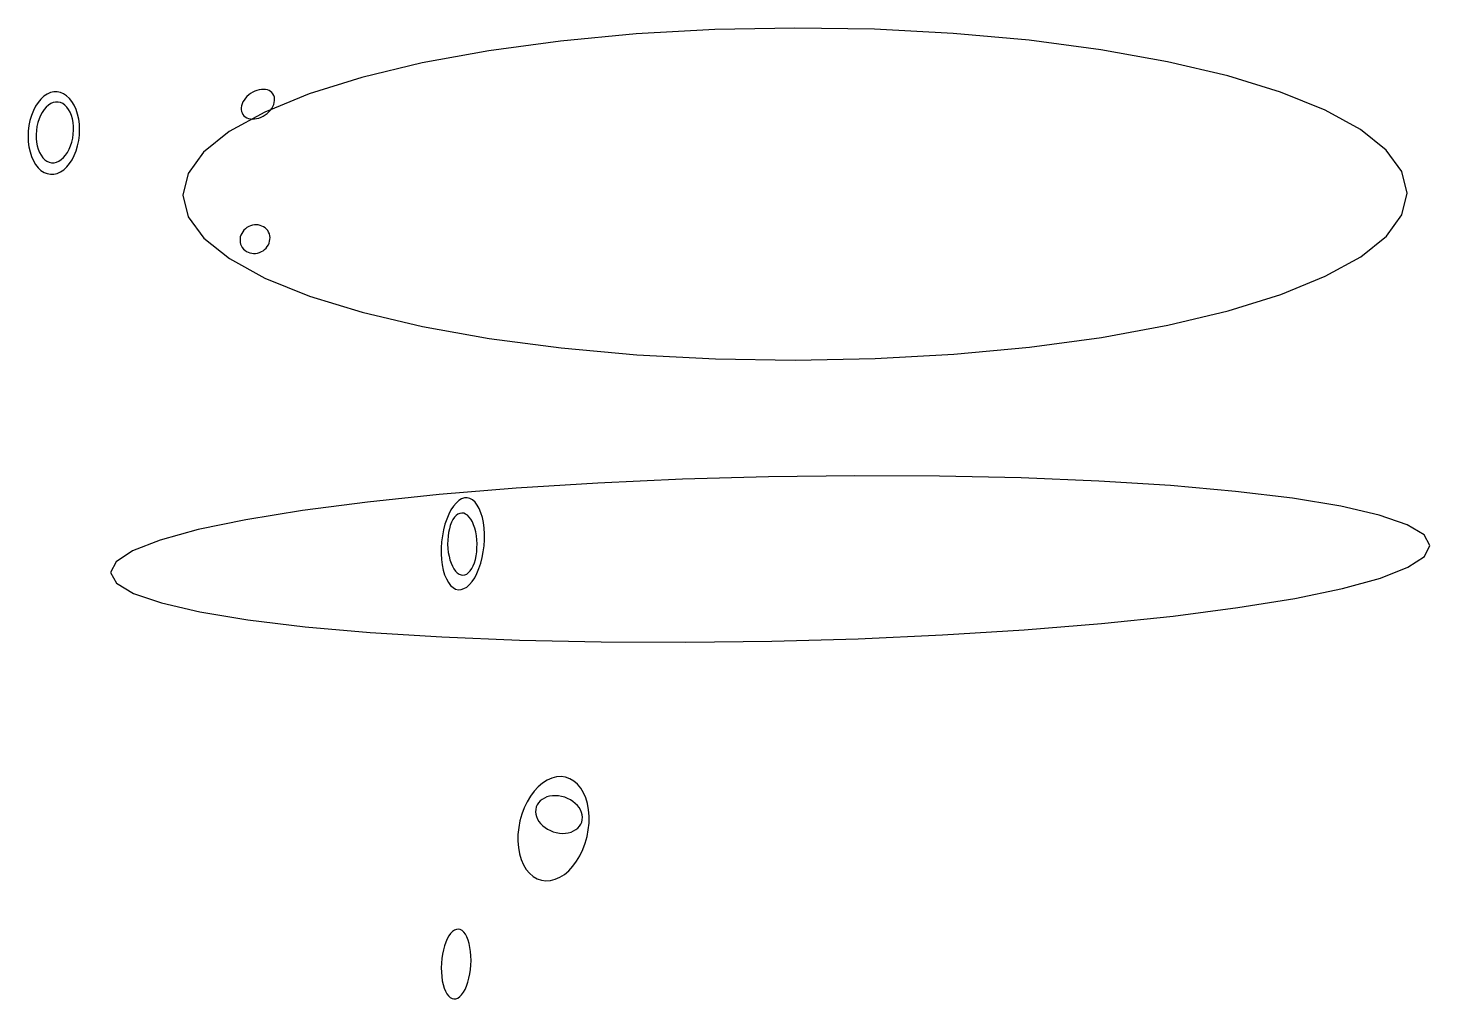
# Model space of a CAD drawing. Extents: x 27 to 214, y 5 to 397.
# Drawn here: x 93.6 to 119.26, y 68.58 to 86.35 of the extents above; entities that cross this region are included whole.
import ezdxf

# ---------------------------------------------------------------- set-up
doc = ezdxf.new("R2010")
doc.units = 0

msp = doc.modelspace()

# ---------------------------------------------------------------- linework, layer by layer
at = {"layer": 'ELLIPSES'}
for p, q in [((104.734, 86.241), (103.346, 86.111)), ((106.172, 86.321), (104.734, 86.241)), ((107.634, 86.349), (106.172, 86.321)), ((109.097, 86.326), (107.634, 86.349)), ((110.535, 86.251), (109.097, 86.326)), ((111.923, 86.125), (110.535, 86.251)), ((103.346, 86.111), (102.032, 85.933)), ((113.238, 85.952), (111.923, 86.125)), ((102.032, 85.933), (100.814, 85.71)), ((114.457, 85.733), (113.238, 85.952)), ((115.56, 85.473), (114.457, 85.733)), ((100.814, 85.71), (99.712, 85.446)), ((116.527, 85.176), (115.56, 85.473)), ((97.791, 85.209), (97.751, 85.194)), ((97.831, 85.219), (97.791, 85.209)), ((97.871, 85.226), (97.831, 85.219)), ((97.909, 85.227), (97.871, 85.226)), ((97.946, 85.224), (97.909, 85.227)), ((97.981, 85.217), (97.946, 85.224)), ((98.012, 85.204), (97.981, 85.217)), ((98.04, 85.188), (98.012, 85.204)), ((99.712, 85.446), (98.746, 85.145)), ((93.783, 84.988), (93.737, 84.917)), ((93.835, 85.05), (93.783, 84.988)), ((93.89, 85.101), (93.835, 85.05)), ((93.948, 85.14), (93.89, 85.101)), ((94.009, 85.167), (93.948, 85.14)), ((94.016, 84.967), (93.973, 84.939)), ((94.07, 85.181), (94.009, 85.167)), ((94.06, 84.986), (94.016, 84.967)), ((94.105, 84.996), (94.06, 84.986)), ((94.132, 85.183), (94.07, 85.181)), ((94.149, 84.996), (94.105, 84.996)), ((94.192, 85.172), (94.132, 85.183)), ((94.193, 84.987), (94.149, 84.996)), ((94.251, 85.148), (94.192, 85.172)), ((94.234, 84.968), (94.193, 84.987)), ((94.274, 84.94), (94.234, 84.968)), ((94.306, 85.111), (94.251, 85.148)), ((94.358, 85.063), (94.306, 85.111)), ((94.404, 85.004), (94.358, 85.063)), ((94.445, 84.936), (94.404, 85.004)), ((97.519, 84.961), (97.508, 84.926)), ((97.534, 84.997), (97.519, 84.961)), ((97.555, 85.031), (97.534, 84.997)), ((97.579, 85.065), (97.555, 85.031)), ((97.608, 85.096), (97.579, 85.065)), ((97.64, 85.125), (97.608, 85.096)), ((97.675, 85.152), (97.64, 85.125)), ((97.712, 85.174), (97.675, 85.152)), ((97.751, 85.194), (97.712, 85.174)), ((98.746, 85.145), (97.932, 84.813)), ((98.065, 85.168), (98.04, 85.188)), ((98.084, 85.144), (98.065, 85.168)), ((98.082, 84.915), (98.098, 84.95)), ((98.099, 85.117), (98.084, 85.144)), ((98.098, 84.95), (98.108, 84.986)), ((98.109, 85.087), (98.099, 85.117)), ((98.108, 84.986), (98.114, 85.021)), ((98.114, 85.055), (98.109, 85.087)), ((98.114, 85.021), (98.114, 85.055)), ((117.341, 84.847), (116.527, 85.176)), ((93.662, 84.751), (93.635, 84.66)), ((93.697, 84.838), (93.662, 84.751)), ((93.737, 84.917), (93.697, 84.838)), ((93.801, 84.686), (93.78, 84.619)), ((93.828, 84.749), (93.801, 84.686)), ((93.859, 84.807), (93.828, 84.749)), ((93.894, 84.858), (93.859, 84.807)), ((93.932, 84.903), (93.894, 84.858)), ((93.973, 84.939), (93.932, 84.903)), ((94.31, 84.904), (94.274, 84.94)), ((94.342, 84.86), (94.31, 84.904)), ((94.37, 84.808), (94.342, 84.86)), ((94.394, 84.75), (94.37, 84.808)), ((94.412, 84.687), (94.394, 84.75)), ((94.425, 84.62), (94.412, 84.687)), ((94.479, 84.858), (94.445, 84.936)), ((94.507, 84.773), (94.479, 84.858)), ((94.527, 84.683), (94.507, 84.773)), ((97.932, 84.813), (97.284, 84.456)), ((97.508, 84.926), (97.502, 84.891)), ((97.502, 84.891), (97.502, 84.857)), ((97.502, 84.857), (97.507, 84.825)), ((97.507, 84.825), (97.517, 84.795)), ((97.517, 84.795), (97.532, 84.768)), ((97.532, 84.768), (97.552, 84.744)), ((97.552, 84.744), (97.576, 84.723)), ((97.576, 84.723), (97.604, 84.707)), ((97.604, 84.707), (97.636, 84.695)), ((97.636, 84.695), (97.67, 84.687)), ((97.67, 84.687), (97.707, 84.684)), ((97.707, 84.684), (97.746, 84.686)), ((97.746, 84.686), (97.785, 84.692)), ((97.785, 84.692), (97.826, 84.703)), ((97.826, 84.703), (97.865, 84.718)), ((97.865, 84.718), (97.904, 84.737)), ((97.904, 84.737), (97.941, 84.76)), ((97.941, 84.76), (97.976, 84.786)), ((97.976, 84.786), (98.008, 84.815)), ((98.008, 84.815), (98.037, 84.847)), ((98.037, 84.847), (98.062, 84.88)), ((98.062, 84.88), (98.082, 84.915)), ((117.99, 84.491), (117.341, 84.847)), ((93.604, 84.465), (93.6, 84.367)), ((93.616, 84.564), (93.604, 84.465)), ((93.635, 84.66), (93.616, 84.564)), ((93.753, 84.476), (93.748, 84.403)), ((93.764, 84.548), (93.753, 84.476)), ((93.78, 84.619), (93.764, 84.548)), ((94.431, 84.55), (94.425, 84.62)), ((94.428, 84.405), (94.433, 84.478)), ((94.433, 84.478), (94.431, 84.55)), ((94.539, 84.588), (94.527, 84.683)), ((94.543, 84.49), (94.539, 84.588)), ((94.54, 84.391), (94.543, 84.49)), ((97.284, 84.456), (96.814, 84.079)), ((118.462, 84.116), (117.99, 84.491)), ((93.6, 84.367), (93.604, 84.269)), ((93.604, 84.269), (93.616, 84.174)), ((93.616, 84.174), (93.636, 84.083)), ((93.748, 84.403), (93.75, 84.331)), ((93.75, 84.331), (93.756, 84.261)), ((93.756, 84.261), (93.769, 84.194)), ((93.769, 84.194), (93.787, 84.131)), ((94.353, 84.132), (94.38, 84.195)), ((94.38, 84.195), (94.401, 84.262)), ((94.401, 84.262), (94.417, 84.333)), ((94.417, 84.333), (94.428, 84.405)), ((94.481, 84.105), (94.508, 84.197)), ((94.508, 84.197), (94.528, 84.293)), ((94.528, 84.293), (94.54, 84.391)), ((93.636, 84.083), (93.664, 83.998)), ((93.664, 83.998), (93.698, 83.921)), ((93.698, 83.921), (93.739, 83.852)), ((93.787, 84.131), (93.811, 84.073)), ((93.811, 84.073), (93.839, 84.022)), ((93.839, 84.022), (93.871, 83.977)), ((93.871, 83.977), (93.907, 83.941)), ((93.907, 83.941), (93.947, 83.913)), ((94.165, 83.914), (94.208, 83.942)), ((94.208, 83.942), (94.249, 83.978)), ((94.249, 83.978), (94.288, 84.023)), ((94.288, 84.023), (94.322, 84.074)), ((94.322, 84.074), (94.353, 84.132)), ((94.36, 83.868), (94.406, 83.939)), ((94.406, 83.939), (94.447, 84.019)), ((94.447, 84.019), (94.481, 84.105)), ((96.814, 84.079), (96.529, 83.689)), ((118.749, 83.727), (118.462, 84.116)), ((93.739, 83.852), (93.786, 83.793)), ((93.786, 83.793), (93.837, 83.745)), ((93.837, 83.745), (93.893, 83.709)), ((93.893, 83.709), (93.951, 83.685)), ((93.947, 83.913), (93.988, 83.894)), ((93.951, 83.685), (94.012, 83.673)), ((93.988, 83.894), (94.032, 83.885)), ((94.012, 83.673), (94.073, 83.675)), ((94.032, 83.885), (94.076, 83.885)), ((94.073, 83.675), (94.135, 83.689)), ((94.076, 83.885), (94.121, 83.895)), ((94.121, 83.895), (94.165, 83.914)), ((94.135, 83.689), (94.195, 83.717)), ((94.195, 83.717), (94.254, 83.756)), ((94.254, 83.756), (94.309, 83.807)), ((94.309, 83.807), (94.36, 83.868)), ((96.529, 83.689), (96.433, 83.292)), ((118.845, 83.33), (118.749, 83.727)), ((96.433, 83.292), (96.53, 82.895)), ((118.75, 82.933), (118.845, 83.33)), ((96.53, 82.895), (96.817, 82.506)), ((118.465, 82.543), (118.75, 82.933)), ((97.552, 82.651), (97.529, 82.623)), ((97.578, 82.676), (97.552, 82.651)), ((97.607, 82.698), (97.578, 82.676)), ((97.639, 82.717), (97.607, 82.698)), ((97.672, 82.731), (97.639, 82.717)), ((97.707, 82.742), (97.672, 82.731)), ((97.743, 82.748), (97.707, 82.742)), ((97.779, 82.749), (97.743, 82.748)), ((97.814, 82.746), (97.779, 82.749)), ((97.849, 82.739), (97.814, 82.746)), ((97.882, 82.727), (97.849, 82.739)), ((97.913, 82.711), (97.882, 82.727)), ((97.941, 82.692), (97.913, 82.711)), ((97.966, 82.669), (97.941, 82.692)), ((97.987, 82.642), (97.966, 82.669)), ((98.004, 82.613), (97.987, 82.642)), ((96.817, 82.506), (97.288, 82.131)), ((97.486, 82.527), (97.48, 82.493)), ((97.48, 82.493), (97.48, 82.459)), ((97.48, 82.459), (97.483, 82.425)), ((97.483, 82.425), (97.492, 82.392)), ((97.496, 82.56), (97.486, 82.527)), ((97.492, 82.392), (97.505, 82.361)), ((97.511, 82.593), (97.496, 82.56)), ((97.529, 82.623), (97.511, 82.593)), ((97.98, 82.352), (97.999, 82.382)), ((97.999, 82.382), (98.013, 82.414)), ((98.017, 82.582), (98.004, 82.613)), ((98.013, 82.414), (98.023, 82.448)), ((98.026, 82.55), (98.017, 82.582)), ((98.023, 82.448), (98.029, 82.482)), ((98.03, 82.516), (98.026, 82.55)), ((98.029, 82.482), (98.03, 82.516)), ((117.994, 82.166), (118.465, 82.543)), ((97.288, 82.131), (97.937, 81.775)), ((97.505, 82.361), (97.522, 82.332)), ((97.522, 82.332), (97.543, 82.306)), ((97.543, 82.306), (97.568, 82.283)), ((97.568, 82.283), (97.596, 82.263)), ((97.596, 82.263), (97.627, 82.247)), ((97.627, 82.247), (97.66, 82.236)), ((97.66, 82.236), (97.695, 82.228)), ((97.695, 82.228), (97.73, 82.225)), ((97.73, 82.225), (97.766, 82.227)), ((97.766, 82.227), (97.802, 82.233)), ((97.802, 82.233), (97.837, 82.243)), ((97.837, 82.243), (97.871, 82.258)), ((97.871, 82.258), (97.902, 82.276)), ((97.902, 82.276), (97.931, 82.298)), ((97.931, 82.298), (97.957, 82.323)), ((97.957, 82.323), (97.98, 82.352)), ((117.347, 81.808), (117.994, 82.166)), ((97.937, 81.775), (98.752, 81.446)), ((116.533, 81.477), (117.347, 81.808)), ((98.752, 81.446), (99.719, 81.149)), ((115.567, 81.176), (116.533, 81.477)), ((99.719, 81.149), (100.822, 80.889)), ((114.465, 80.912), (115.567, 81.176)), ((100.822, 80.889), (102.041, 80.67)), ((113.247, 80.689), (114.465, 80.912)), ((102.041, 80.67), (103.356, 80.497)), ((111.933, 80.511), (113.247, 80.689)), ((103.356, 80.497), (104.744, 80.371)), ((104.744, 80.371), (106.182, 80.296)), ((109.107, 80.301), (110.545, 80.381)), ((110.545, 80.381), (111.933, 80.511)), ((106.182, 80.296), (107.645, 80.273)), ((107.645, 80.273), (109.107, 80.301)), ((104.032, 78.023), (102.538, 77.929)), ((105.58, 78.093), (104.032, 78.023)), ((107.156, 78.138), (105.58, 78.093)), ((108.733, 78.157), (107.156, 78.138)), ((110.283, 78.15), (108.733, 78.157)), ((111.78, 78.118), (110.283, 78.15)), ((113.198, 78.06), (111.78, 78.118)), ((114.514, 77.977), (113.198, 78.06)), ((101.123, 77.813), (99.812, 77.677)), ((102.538, 77.929), (101.123, 77.813)), ((115.704, 77.872), (114.514, 77.977)), ((116.748, 77.745), (115.704, 77.872)), ((98.627, 77.523), (97.588, 77.353)), ((99.812, 77.677), (98.627, 77.523)), ((101.341, 77.534), (101.3, 77.454)), ((101.387, 77.602), (101.341, 77.534)), ((101.435, 77.659), (101.387, 77.602)), ((101.485, 77.704), (101.435, 77.659)), ((101.537, 77.734), (101.485, 77.704)), ((101.588, 77.751), (101.537, 77.734)), ((101.64, 77.753), (101.588, 77.751)), ((101.69, 77.741), (101.64, 77.753)), ((101.738, 77.715), (101.69, 77.741)), ((101.782, 77.675), (101.738, 77.715)), ((101.823, 77.622), (101.782, 77.675)), ((101.86, 77.557), (101.823, 77.622)), ((101.891, 77.48), (101.86, 77.557)), ((117.629, 77.6), (116.748, 77.745)), ((118.331, 77.437), (117.629, 77.6)), ((97.588, 77.353), (96.714, 77.172)), ((101.231, 77.269), (101.204, 77.167)), ((101.263, 77.366), (101.231, 77.269)), ((101.3, 77.454), (101.263, 77.366)), ((101.33, 77.249), (101.312, 77.187)), ((101.353, 77.306), (101.33, 77.249)), ((101.378, 77.355), (101.353, 77.306)), ((101.407, 77.397), (101.378, 77.355)), ((101.438, 77.43), (101.407, 77.397)), ((101.47, 77.455), (101.438, 77.43)), ((101.505, 77.47), (101.47, 77.455)), ((101.54, 77.475), (101.505, 77.47)), ((101.575, 77.471), (101.54, 77.475)), ((101.61, 77.457), (101.575, 77.471)), ((101.643, 77.434), (101.61, 77.457)), ((101.676, 77.402), (101.643, 77.434)), ((101.706, 77.361), (101.676, 77.402)), ((101.733, 77.313), (101.706, 77.361)), ((101.757, 77.257), (101.733, 77.313)), ((101.778, 77.196), (101.757, 77.257)), ((101.916, 77.394), (101.891, 77.48)), ((101.936, 77.3), (101.916, 77.394)), ((101.949, 77.2), (101.936, 77.3)), ((118.843, 77.262), (118.331, 77.437)), ((119.155, 77.075), (118.843, 77.262)), ((96.714, 77.172), (96.019, 76.981)), ((101.184, 77.06), (101.17, 76.951)), ((101.204, 77.167), (101.184, 77.06)), ((101.288, 77.05), (101.282, 76.977)), ((101.298, 77.12), (101.288, 77.05)), ((101.312, 77.187), (101.298, 77.12)), ((101.795, 77.13), (101.778, 77.196)), ((101.807, 77.059), (101.795, 77.13)), ((101.816, 76.987), (101.807, 77.059)), ((101.955, 77.094), (101.949, 77.2)), ((101.954, 76.985), (101.955, 77.094)), ((119.262, 76.881), (119.155, 77.075)), ((95.515, 76.785), (95.211, 76.585)), ((96.019, 76.981), (95.515, 76.785)), ((101.163, 76.841), (101.162, 76.732)), ((101.162, 76.732), (101.168, 76.626)), ((101.17, 76.951), (101.163, 76.841)), ((101.282, 76.977), (101.281, 76.903)), ((101.281, 76.903), (101.285, 76.829)), ((101.285, 76.829), (101.293, 76.756)), ((101.293, 76.756), (101.306, 76.686)), ((101.803, 76.695), (101.813, 76.766)), ((101.813, 76.766), (101.818, 76.838)), ((101.819, 76.913), (101.816, 76.987)), ((101.818, 76.838), (101.819, 76.913)), ((101.913, 76.659), (101.933, 76.766)), ((101.933, 76.766), (101.947, 76.875)), ((101.947, 76.875), (101.954, 76.985)), ((119.163, 76.682), (119.262, 76.881)), ((95.211, 76.585), (95.112, 76.387)), ((101.168, 76.626), (101.181, 76.525)), ((101.181, 76.525), (101.201, 76.431)), ((101.306, 76.686), (101.323, 76.619)), ((101.323, 76.619), (101.343, 76.558)), ((101.343, 76.558), (101.368, 76.503)), ((101.368, 76.503), (101.395, 76.454)), ((101.722, 76.46), (101.748, 76.51)), ((101.748, 76.51), (101.77, 76.566)), ((101.77, 76.566), (101.788, 76.628)), ((101.788, 76.628), (101.803, 76.695)), ((101.854, 76.46), (101.886, 76.557)), ((101.886, 76.557), (101.913, 76.659)), ((118.355, 76.286), (118.859, 76.483)), ((118.859, 76.483), (119.163, 76.682)), ((95.112, 76.387), (95.219, 76.193)), ((101.201, 76.431), (101.226, 76.345)), ((101.226, 76.345), (101.257, 76.269)), ((101.257, 76.269), (101.294, 76.204)), ((101.395, 76.454), (101.425, 76.413)), ((101.425, 76.413), (101.457, 76.381)), ((101.457, 76.381), (101.491, 76.358)), ((101.491, 76.358), (101.526, 76.344)), ((101.526, 76.344), (101.561, 76.34)), ((101.561, 76.34), (101.596, 76.345)), ((101.596, 76.345), (101.63, 76.36)), ((101.63, 76.36), (101.663, 76.385)), ((101.663, 76.385), (101.694, 76.418)), ((101.682, 76.166), (101.73, 76.223)), ((101.694, 76.418), (101.722, 76.46)), ((101.73, 76.223), (101.776, 76.292)), ((101.776, 76.292), (101.817, 76.371)), ((101.817, 76.371), (101.854, 76.46)), ((117.66, 76.096), (118.355, 76.286)), ((95.219, 76.193), (95.531, 76.006)), ((95.531, 76.006), (96.043, 75.83)), ((101.294, 76.204), (101.334, 76.151)), ((101.334, 76.151), (101.379, 76.111)), ((101.379, 76.111), (101.427, 76.085)), ((101.427, 76.085), (101.477, 76.073)), ((101.477, 76.073), (101.528, 76.075)), ((101.528, 76.075), (101.58, 76.092)), ((101.58, 76.092), (101.632, 76.122)), ((101.632, 76.122), (101.682, 76.166)), ((116.786, 75.914), (117.66, 76.096)), ((96.043, 75.83), (96.745, 75.668)), ((114.562, 75.591), (115.747, 75.745)), ((115.747, 75.745), (116.786, 75.914)), ((96.745, 75.668), (97.626, 75.522)), ((97.626, 75.522), (98.67, 75.396)), ((111.836, 75.339), (113.251, 75.455)), ((113.251, 75.455), (114.562, 75.591)), ((98.67, 75.396), (99.861, 75.29)), ((99.861, 75.29), (101.176, 75.208)), ((101.176, 75.208), (102.595, 75.15)), ((108.794, 75.175), (110.342, 75.245)), ((110.342, 75.245), (111.836, 75.339)), ((102.595, 75.15), (104.091, 75.117)), ((104.091, 75.117), (105.641, 75.11)), ((105.641, 75.11), (107.218, 75.13)), ((107.218, 75.13), (108.794, 75.175)), ((103.187, 72.624), (103.102, 72.587)), ((103.273, 72.646), (103.187, 72.624)), ((103.357, 72.652), (103.273, 72.646)), ((103.439, 72.641), (103.357, 72.652)), ((103.517, 72.614), (103.439, 72.641)), ((102.865, 72.387), (102.797, 72.295)), ((102.94, 72.467), (102.865, 72.387)), ((103.02, 72.534), (102.94, 72.467)), ((103.102, 72.587), (103.02, 72.534)), ((103.59, 72.572), (103.517, 72.614)), ((103.657, 72.514), (103.59, 72.572)), ((103.717, 72.443), (103.657, 72.514)), ((103.767, 72.359), (103.717, 72.443)), ((102.735, 72.193), (102.682, 72.082)), ((102.797, 72.295), (102.735, 72.193)), ((102.92, 72.137), (102.903, 72.097)), ((102.944, 72.174), (102.92, 72.137)), ((102.974, 72.207), (102.944, 72.174)), ((103.011, 72.236), (102.974, 72.207)), ((103.052, 72.261), (103.011, 72.236)), ((103.098, 72.28), (103.052, 72.261)), ((103.148, 72.294), (103.098, 72.28)), ((103.201, 72.302), (103.148, 72.294)), ((103.256, 72.304), (103.201, 72.302)), ((103.312, 72.3), (103.256, 72.304)), ((103.368, 72.29), (103.312, 72.3)), ((103.423, 72.275), (103.368, 72.29)), ((103.476, 72.255), (103.423, 72.275)), ((103.527, 72.229), (103.476, 72.255)), ((103.574, 72.199), (103.527, 72.229)), ((103.617, 72.164), (103.574, 72.199)), ((103.655, 72.126), (103.617, 72.164)), ((103.686, 72.086), (103.655, 72.126)), ((103.809, 72.263), (103.767, 72.359)), ((103.84, 72.158), (103.809, 72.263)), ((103.861, 72.046), (103.84, 72.158)), ((102.638, 71.965), (102.604, 71.843)), ((102.682, 72.082), (102.638, 71.965)), ((102.893, 72.054), (102.89, 72.01)), ((102.89, 72.01), (102.895, 71.966)), ((102.903, 72.097), (102.893, 72.054)), ((102.895, 71.966), (102.906, 71.921)), ((102.906, 71.921), (102.925, 71.876)), ((102.925, 71.876), (102.951, 71.833)), ((103.712, 72.043), (103.686, 72.086)), ((103.731, 71.998), (103.712, 72.043)), ((103.743, 71.953), (103.731, 71.998)), ((103.735, 71.822), (103.745, 71.865)), ((103.747, 71.909), (103.743, 71.953)), ((103.745, 71.865), (103.747, 71.909)), ((103.87, 71.927), (103.861, 72.046)), ((103.869, 71.804), (103.87, 71.927)), ((102.581, 71.719), (102.568, 71.595)), ((102.604, 71.843), (102.581, 71.719)), ((102.951, 71.833), (102.983, 71.793)), ((102.983, 71.793), (103.021, 71.755)), ((103.021, 71.755), (103.063, 71.72)), ((103.063, 71.72), (103.11, 71.69)), ((103.11, 71.69), (103.161, 71.665)), ((103.161, 71.665), (103.214, 71.644)), ((103.214, 71.644), (103.27, 71.629)), ((103.27, 71.629), (103.326, 71.619)), ((103.326, 71.619), (103.382, 71.615)), ((103.382, 71.615), (103.436, 71.618)), ((103.436, 71.618), (103.489, 71.626)), ((103.489, 71.626), (103.539, 71.639)), ((103.539, 71.639), (103.585, 71.658)), ((103.585, 71.658), (103.627, 71.683)), ((103.627, 71.683), (103.663, 71.712)), ((103.663, 71.712), (103.693, 71.745)), ((103.693, 71.745), (103.717, 71.782)), ((103.717, 71.782), (103.735, 71.822)), ((103.833, 71.555), (103.856, 71.68)), ((103.856, 71.68), (103.869, 71.804)), ((102.568, 71.595), (102.567, 71.472)), ((102.567, 71.472), (102.576, 71.353)), ((102.576, 71.353), (102.597, 71.24)), ((103.755, 71.317), (103.799, 71.434)), ((103.799, 71.434), (103.833, 71.555)), ((102.597, 71.24), (102.628, 71.135)), ((102.628, 71.135), (102.67, 71.04)), ((103.571, 71.012), (103.64, 71.104)), ((103.64, 71.104), (103.701, 71.206)), ((103.701, 71.206), (103.755, 71.317)), ((102.67, 71.04), (102.72, 70.956)), ((102.72, 70.956), (102.78, 70.885)), ((102.78, 70.885), (102.846, 70.827)), ((103.335, 70.812), (103.417, 70.865)), ((103.417, 70.865), (103.497, 70.932)), ((103.497, 70.932), (103.571, 71.012)), ((102.846, 70.827), (102.92, 70.785)), ((102.92, 70.785), (102.998, 70.758)), ((102.998, 70.758), (103.08, 70.747)), ((103.08, 70.747), (103.164, 70.753)), ((103.164, 70.753), (103.25, 70.774)), ((103.25, 70.774), (103.335, 70.812)), ((101.37, 69.819), (101.336, 69.784)), ((101.405, 69.844), (101.37, 69.819)), ((101.441, 69.858), (101.405, 69.844)), ((101.476, 69.862), (101.441, 69.858)), ((101.511, 69.854), (101.476, 69.862)), ((101.545, 69.835), (101.511, 69.854)), ((101.576, 69.806), (101.545, 69.835)), ((101.606, 69.768), (101.576, 69.806)), ((101.223, 69.557), (101.203, 69.483)), ((101.247, 69.625), (101.223, 69.557)), ((101.274, 69.686), (101.247, 69.625)), ((101.304, 69.74), (101.274, 69.686)), ((101.336, 69.784), (101.304, 69.74)), ((101.632, 69.719), (101.606, 69.768)), ((101.655, 69.663), (101.632, 69.719)), ((101.674, 69.598), (101.655, 69.663)), ((101.689, 69.528), (101.674, 69.598)), ((101.175, 69.323), (101.167, 69.24)), ((101.187, 69.405), (101.175, 69.323)), ((101.203, 69.483), (101.187, 69.405)), ((101.7, 69.452), (101.689, 69.528)), ((101.707, 69.372), (101.7, 69.452)), ((101.706, 69.206), (101.709, 69.29)), ((101.709, 69.29), (101.707, 69.372)), ((101.167, 69.24), (101.164, 69.157)), ((101.164, 69.157), (101.166, 69.074)), ((101.166, 69.074), (101.173, 68.995)), ((101.67, 68.963), (101.686, 69.042)), ((101.686, 69.042), (101.698, 69.123)), ((101.698, 69.123), (101.706, 69.206)), ((101.173, 68.995), (101.183, 68.919)), ((101.183, 68.919), (101.199, 68.848)), ((101.199, 68.848), (101.218, 68.784)), ((101.218, 68.784), (101.241, 68.727)), ((101.599, 68.76), (101.626, 68.821)), ((101.626, 68.821), (101.65, 68.89)), ((101.65, 68.89), (101.67, 68.963)), ((101.241, 68.727), (101.267, 68.679)), ((101.267, 68.679), (101.297, 68.64)), ((101.297, 68.64), (101.328, 68.611)), ((101.328, 68.611), (101.362, 68.593)), ((101.362, 68.593), (101.397, 68.585)), ((101.397, 68.585), (101.432, 68.588)), ((101.432, 68.588), (101.468, 68.602)), ((101.468, 68.602), (101.503, 68.627)), ((101.503, 68.627), (101.537, 68.662)), ((101.537, 68.662), (101.569, 68.707)), ((101.569, 68.707), (101.599, 68.76))]:
    msp.add_line(p, q, dxfattribs=at)

doc.saveas('drawing.dxf')
